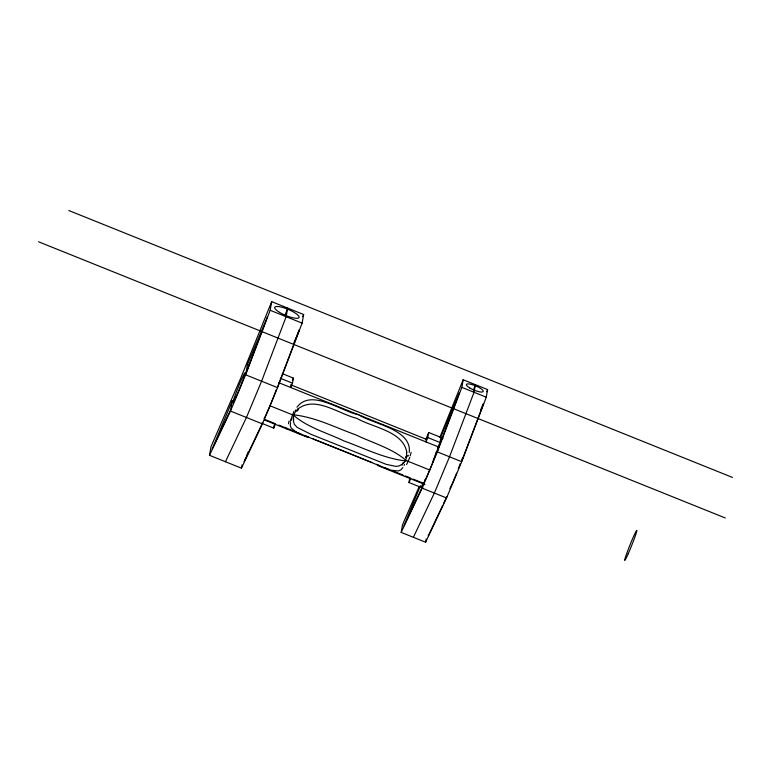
<?xml version="1.0" encoding="UTF-8"?>
<svg xmlns="http://www.w3.org/2000/svg" width="771" height="771" viewBox="0 0 771 771"><rect width="100%" height="100%" fill="white"/><g stroke="black" fill="none" stroke-linecap="round" stroke-linejoin="round"><path stroke-width="1.16" d="M406.866 452.317C402.876 430.835 372.779 427.693 356.819 418.325C339.259 414.239 315.493 395.6 298.367 408.678M293.433 419.289L293.645 418.161M406.702 454.061L406.471 455.362M209.49 455.304L211.013 446.688L240.591 378.484L271.691 301.663L303.639 314.51L302.116 323.126L277.57 387.649L262.41 423.905L241.439 468.151L209.49 455.304L230.462 411.059L245.631 374.802L270.168 310.279L271.691 301.663M247.414 364.664L245.843 373.578L267.431 316.814L247.414 364.664L249.621 365.55M241.439 468.151L242.007 464.923M287.66 308.082L286.137 316.698L261.6 381.221L246.431 417.487L225.469 461.733M261.475 423.202L273.695 428.117L274.225 425.072M291.024 384.662A10.139 0.549 -68.1 0 1 291.13 384.96L290.686 387.495L292.498 383.168L293.394 378.098L282.292 373.627M423.424 488.342L408.996 482.53L409.709 478.473M439.884 437.292L463.188 379.766L487.619 389.586L486.279 397.19L461.733 461.713L446.563 497.97L425.602 542.215L401.171 532.395L402.51 524.791L419.251 486.443M291.13 384.96L426.43 439.374L425.987 441.908L427.799 437.581L428.695 432.512L443.132 438.314M423.125 482.511L422.132 488.149L401.171 532.395M438.294 446.255L437.302 451.893L422.132 488.149L446.563 497.97M421.207 487.445L423.028 483.08A20.287 1.099 -68.1 0 0 429.717 470.021A20.287 1.099 -68.1 0 0 438.198 446.823L440.01 442.496L440.906 437.427M425.602 542.215L426.17 538.958M428.512 534.669L428.339 535.681L442.679 505.4M461.733 461.713L437.302 451.893L461.848 387.37L463.188 379.766M462.34 458.292L461.945 460.499L483.542 403.725M475.399 384.671L474.059 392.275L449.522 456.798L434.352 493.064L413.381 537.31M409.256 452.384C411.955 429.399 373.771 424.204 359.267 415.077M290.619 422.469L290.233 425.409L291.101 427.982L296.883 432.579L343.134 450.948M408.351 455.256L407.965 456.287M277.791 386.435L299.379 329.66L297.105 335.096M437.523 450.669L459.294 392.892L440.636 437.475M291.428 420.137L291.785 419.241M284.701 315.744L287.487 309.094M302.724 316.688L303.639 314.51M245.997 457.27L244.176 461.617L262.622 422.691M246.903 455.092L248.272 451.825M293.924 342.71L296.199 337.274M273.695 428.117L275.517 423.751M426.035 438.853L428.695 432.512M408.996 482.53L410.818 478.165L405.267 475.938M420.465 485.691L403.908 525.861L422.354 486.925M438.497 446.101L438.198 446.823L278.466 382.58M473.365 390.116L475.225 385.693M486.703 391.764L487.619 389.586M480.535 410.326L483.263 403.802M292.488 380.257L293.394 378.098M295.254 410.953L295.688 409.941M404.505 464.576L404.091 465.443M443.71 503.241L446.785 496.755M296.989 407.233C310.915 388.141 341.36 411.425 358.332 414.702M296.575 411.165L297.298 410.056M402.886 467.621L400.833 469.896L398.328 470.985L390.193 470.108L344.078 451.324M403.541 462.369L402.848 463.284M406.23 460.566L405.922 460.933C384.353 458.639 364.201 448.211 343.895 440.906C327.116 432.83 307.523 427.529 293.481 415.222L293.79 414.865C315.358 417.159 335.51 427.577 355.807 434.883C372.586 442.968 392.179 448.269 406.23 460.566L429.717 470.021M401.826 464.354L399.099 465.935L395.937 466.397L386.223 464.364L310.886 434.285L297.211 427.413L294.252 424.233L293.337 420.725M68.764 210.502L732.45 477.422M270.168 310.279L302.116 323.126M461.848 387.37L486.279 397.19M38.55 241.776L725.299 517.977M280.287 378.253L292.498 383.168M427.799 437.581L440.01 442.496M245.631 374.802L277.57 387.649M269.985 405.777L293.481 415.222M265.523 419.732L274.399 423.298M278.842 425.091L301.018 434.006M304.352 435.345L308.785 437.128M313.219 438.911L371.998 462.552M376.431 464.335L379.766 465.674M384.199 467.457L389.74 469.693M391.957 470.58L403.05 475.042M413.034 479.061L421.92 482.627M264.434 419.973L308.121 437.533M378.185 465.713L423.077 483.774M422.73 483.803L424.946 484.699M230.462 411.059L262.41 423.905M436.453 451.43A16.23 0.877 -68.1 0 1 432.483 462.61M424.705 479.928A16.23 0.877 -68.1 0 1 424.522 479.947M460.104 463.756A16.23 0.877 -68.1 0 1 458.311 468.778M456.615 473.211A16.23 0.877 -68.1 0 1 449.879 488.592M290.253 421.438A20.181 1.513 -68.4 0 1 293.896 411.454M409.777 457.348A20.181 4.655 -69.3 0 1 406.606 464.508M405.825 456.432A20.181 0.675 -67.8 0 1 405.373 457.531M276.211 389.827A20.287 1.099 -68.1 0 1 264.048 418.653M426.055 439.46A10.139 0.549 -68.1 0 1 426.43 439.374M402.954 463.448A12.134 9.069 86.3 0 1 401.903 464.508M407.04 455.507A13.57 8.548 -80.6 0 1 403.869 462.986M406.635 452.336A12.134 9.213 -77.8 0 1 406.471 454.042M297.095 409.893A12.134 8.838 -60.4 0 1 298.204 408.476M292.999 418.422A13.57 7.508 -58.8 0 1 295.939 410.779M293.539 420.638A12.134 7.874 -48.7 0 1 293.674 419.222M288.499 423.78A17.8 8.317 -48.5 0 1 289.019 421.197M287.178 428.994A20.181 2.274 -64.2 0 1 286.764 428.156M411.136 452.384A17.8 11.276 -67.1 0 1 410.095 455.806M402.934 463.198A17.8 6.833 -78.2 0 1 402.057 465.173M297.558 410.904A17.8 5.705 -67 0 1 298.473 408.89M232.244 400.92L230.674 409.844L212.227 448.77L232.244 400.92M279.574 312.371A13.184 3.267 22.7 0 0 299.042 317.527A13.184 3.267 22.7 0 0 282.09 307.282A13.184 3.267 22.7 0 0 279.574 312.371M628.22 553.713A16.23 0.877 -68.1 0 0 636.827 530.409A16.23 0.877 -68.1 0 0 627.199 552.19A16.23 0.877 -68.1 0 0 628.22 553.713M469.751 387.958A9.127 2.265 22.7 0 0 483.224 391.523A9.127 2.265 22.7 0 0 471.486 384.43A9.127 2.265 22.7 0 0 469.751 387.958M236.234 396.525A16.23 0.877 -68.1 0 0 245.033 372.865A16.23 0.877 -68.1 0 0 235.541 394.193A16.23 0.877 -68.1 0 0 236.234 396.525"/></g></svg>
